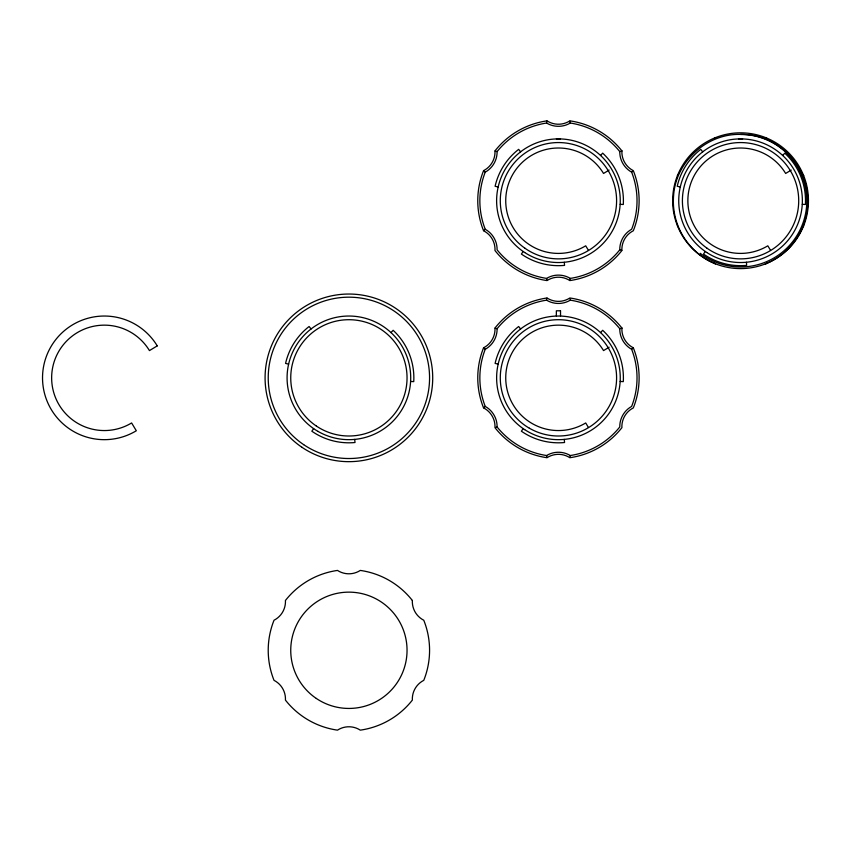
<?xml version="1.0" encoding="UTF-8"?>
<svg xmlns="http://www.w3.org/2000/svg" width="851" height="851" viewBox="0 0 851 851"><rect width="100%" height="100%" fill="white"/><g stroke="black" fill="none" stroke-linecap="round" stroke-linejoin="round"><path stroke-width="1.28" d="M546.576 122.98L546.576 123.033A23.051 23.051 0 0 0 570.308 123.033A78.579 78.579 0 0 1 619.773 151.595A23.051 23.051 0 0 0 631.644 172.147A78.579 78.579 0 0 1 631.644 229.27A23.051 23.051 0 0 0 619.773 249.832A78.579 78.579 0 0 1 570.308 278.394A23.051 23.051 0 0 0 546.576 278.394A78.579 78.579 0 0 1 497.101 249.832A23.051 23.051 0 0 0 485.23 229.27A78.579 78.579 0 0 1 485.23 172.147A23.051 23.051 0 0 0 497.101 151.595A78.579 78.579 0 0 1 546.576 123.033L546.991 121.012M546.576 300.169A78.579 78.579 0 0 0 497.101 328.731A23.051 23.051 0 0 1 485.23 349.293A78.579 78.579 0 0 0 485.23 406.416A23.051 23.051 0 0 1 497.101 426.968A78.579 78.579 0 0 0 546.576 455.53A23.051 23.051 0 0 1 570.308 455.53A78.579 78.579 0 0 0 619.773 426.968A23.051 23.051 0 0 1 631.644 406.416A78.579 78.579 0 0 0 631.644 349.293A23.051 23.051 0 0 1 619.773 328.731A78.579 78.579 0 0 0 570.308 300.169A23.051 23.051 0 0 1 546.576 300.169L546.991 298.148M570.298 278.437L569.936 280.17M570.298 455.572L569.936 457.317M677.428 175.721L677.832 174.732M803.684 225.706L803.28 226.696M313.636 428.627L311.838 431.212A64.963 64.963 0 0 0 355.016 442.52L354.718 439.393M523.184 251.492L521.386 254.066A64.963 64.963 0 0 0 564.564 265.384L564.266 262.257M523.184 428.627L521.386 431.212A64.963 64.963 0 0 0 564.564 442.52L564.266 439.393M705.298 251.492L703.511 254.066A64.963 64.963 0 0 0 746.678 265.384L746.391 262.257M391.003 332.592L393.141 330.294A64.963 64.963 0 0 1 413.746 381.631L410.608 381.45M600.54 155.456L602.689 153.148A64.963 64.963 0 0 1 623.294 204.495L620.156 204.304M600.54 332.592L602.689 330.294A64.963 64.963 0 0 1 623.294 381.631L620.156 381.45M782.665 155.456L784.803 153.148A64.963 64.963 0 0 1 805.408 204.495L802.27 204.304M483.698 230.653L485.23 229.27M483.698 407.789L485.23 406.416M633.187 347.91L631.644 349.293M632.474 171.423L631.91 171.923M609.114 170.083L603.54 173.455A52.698 52.698 0 0 0 531.173 155.605A52.698 52.698 0 0 0 513.334 227.972A52.698 52.698 0 0 0 585.701 245.811L588.392 250.268M791.228 170.083L785.654 173.455A52.698 52.698 0 0 0 713.298 155.605A52.698 52.698 0 0 0 695.458 227.972A52.698 52.698 0 0 0 767.815 245.811L770.517 250.268M609.114 347.219L603.54 350.591A52.698 52.698 0 0 0 531.173 332.752A52.698 52.698 0 0 0 513.334 405.108A52.698 52.698 0 0 0 585.701 422.958L588.392 427.415M766.538 263.438C761.836 265.331 770.719 261.757 771.793 260.917C779.388 256.896 786.196 251.417 791.749 244.865C802.855 231.855 808.684 214.495 807.631 197.411C806.471 163.286 775.559 133.767 741.37 134.426C707.213 132.958 675.577 161.669 673.588 195.773C672.12 212.824 677.513 230.323 688.31 243.599C693.693 250.279 700.373 255.928 707.862 260.119C708.766 261.012 718.563 265.076 714.574 263.438M714.574 137.99L715.563 137.585M619.773 151.595L621.741 150.946M619.826 328.72L621.741 328.092M496.92 427.032L496.101 427.298M556.405 138.926L560.49 138.926M738.53 138.926L742.615 138.926M560.511 310.796L556.363 310.796L556.341 315.827M680.289 186.975L677.226 186.273A64.963 64.963 0 0 1 700.777 149.351L702.703 151.84M498.165 186.975L495.101 186.273A64.963 64.963 0 0 1 518.663 149.351L520.589 151.84M498.165 364.111L495.101 363.409A64.963 64.963 0 0 1 518.663 326.497L520.589 328.975M288.627 364.111L285.564 363.409A64.963 64.963 0 0 1 309.115 326.497L311.04 328.975M495.144 150.946L497.101 151.595M621.741 250.471L619.773 249.832M495.144 328.092L497.101 328.731M765.549 137.585L766.538 137.99M485.23 172.147L483.698 170.774M485.198 349.261L483.698 347.91M803.28 174.732L803.684 175.721M677.832 226.696L677.428 225.706M546.98 280.373L546.587 278.49M546.98 457.508L546.576 455.572M569.936 121.214L570.085 121.959M570.096 122.001L570.255 122.789M570.106 299.19L570.223 299.733M560.532 310.796L560.532 315.827M740.561 134.426A66.293 66.293 0 0 1 803.323 222.015A66.293 66.293 0 0 1 700.203 253.3M157.244 345.878L149.446 350.591A52.698 52.698 0 0 0 77.079 332.752A52.698 52.698 0 0 0 59.24 405.108A52.698 52.698 0 0 0 131.607 422.958L136.32 430.755A61.815 61.815 0 0 1 51.443 409.831A61.815 61.815 0 0 1 72.367 324.944A61.815 61.815 0 0 1 157.244 345.878M706.607 259.512A67.899 67.889 0 0 0 808.45 200.708A67.899 67.889 0 0 0 706.607 141.915A67.899 67.889 0 0 0 706.607 259.512M707.075 248.258A58.145 58.145 0 0 0 798.472 205.931A58.145 58.145 0 0 0 716.127 147.946A58.145 58.145 0 0 0 707.075 248.258M706.809 252.502A61.815 61.815 0 0 0 802.28 204.049A61.815 61.815 0 0 0 712.585 145.585A61.815 61.815 0 0 0 706.809 252.502M524.684 252.502A61.815 61.815 0 0 0 620.166 204.049A61.815 61.815 0 0 0 530.46 145.585A61.815 61.815 0 0 0 524.684 252.502M524.961 248.258A58.145 58.145 0 0 0 616.358 205.931A58.145 58.145 0 0 0 534.002 147.946A58.145 58.145 0 0 0 524.961 248.258M621.9 150.893A20.956 20.956 0 0 0 633.314 170.657A80.675 80.675 0 0 1 633.314 230.759A20.956 20.956 0 0 0 621.9 250.524A80.675 80.675 0 0 1 569.851 280.575A20.956 20.956 0 0 0 547.023 280.575A80.675 80.675 0 0 1 494.984 250.524A20.956 20.956 0 0 0 483.57 230.759A80.675 80.675 0 0 1 483.57 170.657A20.956 20.956 0 0 0 494.984 150.893A80.675 80.675 0 0 1 547.023 120.853A20.956 20.956 0 0 0 569.851 120.853A80.675 80.675 0 0 1 621.9 150.893M524.684 429.638A61.815 61.815 0 0 0 620.166 381.184A61.815 61.815 0 0 0 530.46 322.731A61.815 61.815 0 0 0 524.684 429.638M529.365 428.213A58.145 58.145 0 0 0 616.592 377.855A58.145 58.145 0 0 0 529.365 327.497A58.145 58.145 0 0 0 529.365 428.213M317.987 431.383A61.815 61.815 0 0 0 410.714 377.855A61.815 61.815 0 0 0 317.987 324.316A61.815 61.815 0 0 0 317.987 431.383M621.9 328.039A20.956 20.956 0 0 0 633.314 347.804A80.675 80.675 0 0 1 633.314 407.906A20.956 20.956 0 0 0 621.9 427.67A80.675 80.675 0 0 1 569.851 457.71A20.956 20.956 0 0 0 547.023 457.71A80.675 80.675 0 0 1 494.984 427.67A20.956 20.956 0 0 0 483.57 407.906A80.675 80.675 0 0 1 483.57 347.804A20.956 20.956 0 0 0 494.984 328.039A80.675 80.675 0 0 1 547.023 297.988A20.956 20.956 0 0 0 569.851 297.988A80.675 80.675 0 0 1 621.9 328.039M412.352 600.476A20.956 20.956 0 0 0 423.766 620.241A80.675 80.675 0 0 1 423.766 680.343A20.956 20.956 0 0 0 412.352 700.107A80.675 80.675 0 0 1 360.303 730.147A20.956 20.956 0 0 0 337.485 730.147A80.675 80.675 0 0 1 285.436 700.107A20.956 20.956 0 0 0 274.022 680.343A80.675 80.675 0 0 1 274.022 620.241A20.956 20.956 0 0 0 285.436 600.476A80.675 80.675 0 0 1 337.485 570.425A20.956 20.956 0 0 0 360.303 570.425A80.675 80.675 0 0 1 412.352 600.476M316.306 698.448A58.145 58.145 0 0 0 406.895 654.44A58.145 58.145 0 0 0 323.486 597.987A58.145 58.145 0 0 0 316.306 698.448M301.914 447.264A83.823 83.823 0 0 0 432.499 383.833A83.823 83.823 0 0 0 312.274 302.456A83.823 83.823 0 0 0 301.914 447.264M303.679 444.658A80.675 80.675 0 0 0 429.361 383.61A80.675 80.675 0 0 0 313.647 305.286A80.675 80.675 0 0 0 303.679 444.658M316.306 426.011A58.145 58.145 0 0 0 406.895 382.003A58.145 58.145 0 0 0 323.486 325.55A58.145 58.145 0 0 0 316.306 426.011"/></g></svg>
